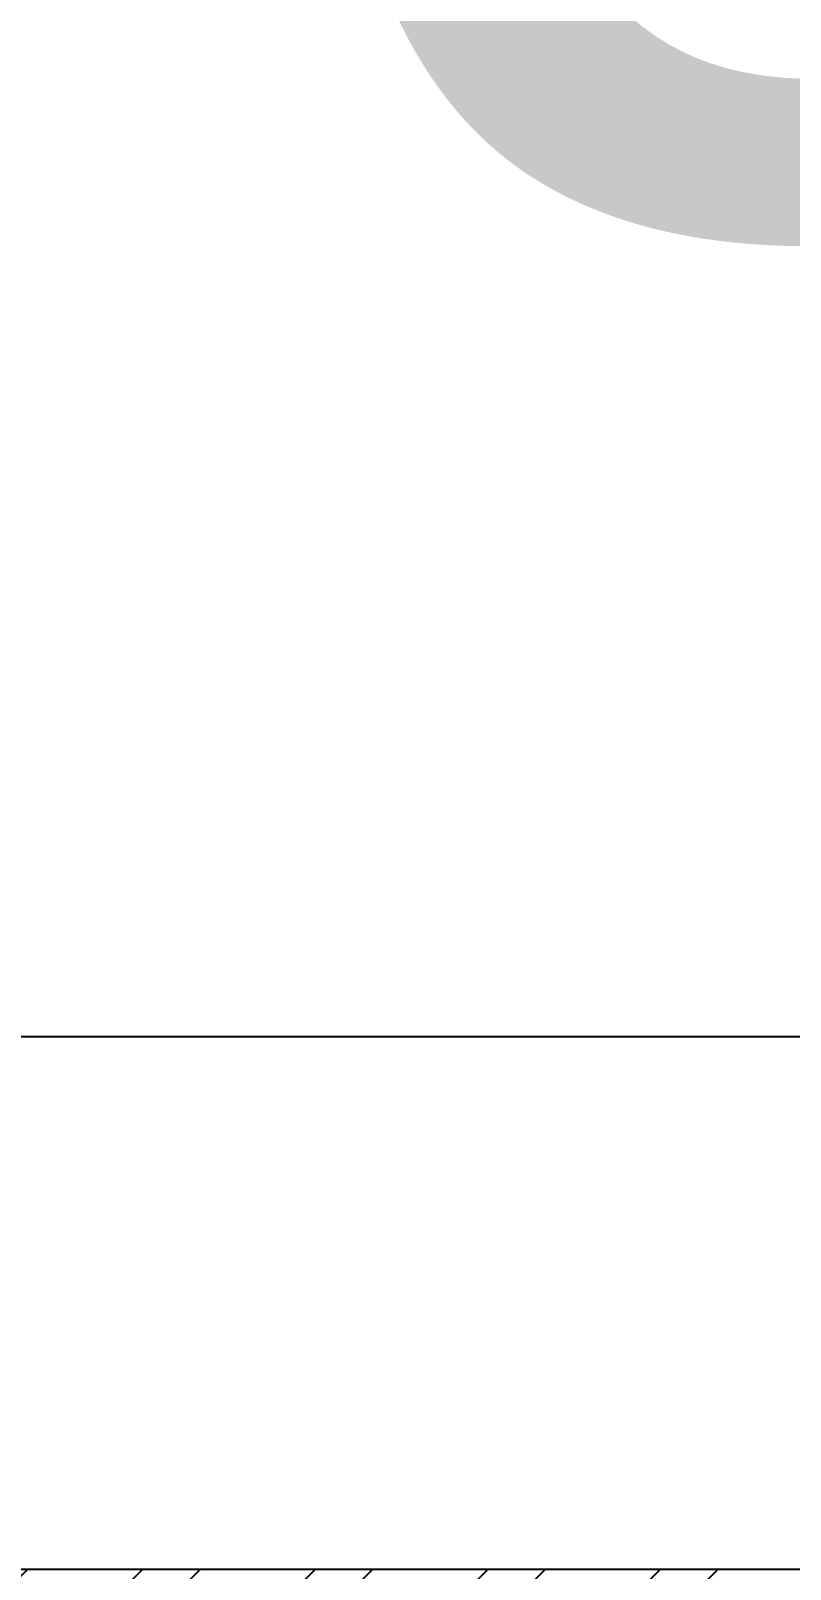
# Model space of a CAD drawing. Header units: millimetres. Extents: x -179928 to 528275, y -469666 to 511935.
# Drawn here: x 165010 to 165603, y 35110 to 36311 of the extents above; entities that cross this region are included whole.
import ezdxf

# ---------------------------------------------------------------- set-up
doc = ezdxf.new("R2010")
doc.units = ezdxf.units.MM
doc.linetypes.add('DASHED', pattern=[0.75, 0.5, -0.25])
for name, color, linetype in [('ad-Elevation 10', 8, 'Continuous'), ('ad-Furniture', 8, 'Continuous'), ('ad-Lvl-Plinth', 30, 'Continuous'), ('ad-Wall', 240, 'Continuous'), ('ad-Wall hatch', 8, 'Continuous')]:
    doc.layers.add(name, color=color, linetype=linetype)
doc.layers.add('ad-Landscape', color=94, linetype='Continuous', lineweight=35)
doc.styles.add('Sections_The woods Site plan_Entrances$0$Standard', font='arial.ttf')

# ---------------------------------------------------------------- blocks, each defined once
blk = doc.blocks.new('zw$42B5')
at = {"layer": 'ad-Wall hatch', "transparency": 33554610}
h = blk.add_hatch(dxfattribs=at)
h.set_pattern_fill('ANSI32', color=256, scale=10)
h.set_pattern_definition([(45, (-1040635.14, 674820.02), (-67.351921, 67.351921), []), (45, (-1040590.24, 674820.02), (-67.351921, 67.351921), [])])
h.paths.add_polyline_path([(12120, 13620), (12120, 10220), (11890, 10220), (11890, 13390), (7240, 13390), (7240, 8645), (4245, 8645), (4245, 8875), (4445, 8875), (4445, 9370), (4560, 9370), (4560, 8760), (7010, 8760), (7010, 10500), (6360, 10500), (6360, 10615), (7010, 10615), (7010, 13390), (4560, 13390), (4560, 10615), (5560, 10615), (5560, 10500), (4445, 10500), (4445, 13390), (230, 13390), (230, 8875), (3345, 8875), (3345, 8645), (3060, 8645), (3060, 4745), (3345, 4745), (3345, 4515), (230, 4515), (230, 230), (4995, 230), (4995, 3130), (6060, 3130), (6060, 3015), (5110, 3015), (5110, 230), (8310, 230), (8310, 3015), (6860, 3015), (6860, 3130), (8310, 3130), (8310, 4630), (5110, 4630), (5110, 3930), (4995, 3930), (4995, 4515), (4245, 4515), (4245, 4745), (8540, 4745), (8540, 230), (9240, 230), (9240, 0), (0, 0), (0, 4745), (2830, 4745), (2830, 8645), (0, 8645), (0, 13620)])
at = {"layer": 'ad-Wall'}
blk.add_lwpolyline([(4245, 4515), (4245, 4745), (8540, 4745), (8540, 230)], dxfattribs=at)
blk = doc.blocks.new('bamboo')
at = {"layer": 'ad-Landscape'}
for points in [[(635.8, -1253.4), (625.3, -1363.4), (665.7, -1272.1), (642.9, -1262)], [(694.2, -1306.6), (688.2, -1369.5), (705.4, -1355.3), (701.3, -1315.3)]]:
    blk.add_lwpolyline(points, dxfattribs=at)
blk = doc.blocks.new('A$C279134A6')
at = {"layer": 'ad-Landscape', "linetype": 'Continuous'}
for p, q in [((333.1, 760.2), (359.9, 815)), ((313.1, 712.5), (317.1, 804.7)), ((185.4, 683.3), (169.6, 750.2))]:
    blk.add_line(p, q, dxfattribs=at)
for points in [[(431.2, 819.1), (431, 819.7), (430.9, 820.2), (430.8, 820.7), (430.7, 821.2), (430.6, 821.7), (430.6, 822.2), (430.5, 822.7), (430.5, 823.1), (430.6, 823.6), (430.7, 824), (430.8, 824.5), (431.1, 824.9), (431.4, 825.3), (431.8, 825.8), (432.3, 826.2), (432.9, 826.7), (433.7, 827.2), (434.6, 827.7), (435.8, 828.3), (437.3, 829), (439.2, 829.7), (441.5, 830.5), (444.2, 831.4), (447.4, 832.4)], [(431.2, 819.1), (432.3, 818.3), (433.3, 817.6), (434.2, 817.2), (434.9, 816.8), (435.6, 816.6), (436.1, 816.4), (436.6, 816.3), (437.1, 816.3), (437.6, 816.4), (438, 816.4), (438.4, 816.6), (438.9, 816.8), (439.3, 817.1), (439.8, 817.5), (440.3, 818), (440.8, 818.6), (441.3, 819.3), (441.9, 820.3), (442.5, 821.4), (443.2, 822.9), (444.1, 824.6), (445, 826.8), (446.1, 829.4), (447.4, 832.4)], [(300.1, 802.1), (300, 802.7), (299.8, 803.2), (299.7, 803.7), (299.6, 804.2), (299.6, 804.7), (299.5, 805.2), (299.5, 805.7), (299.5, 806.1), (299.5, 806.6), (299.6, 807), (299.8, 807.5), (300, 807.9), (300.3, 808.3), (300.7, 808.8), (301.2, 809.2), (301.9, 809.7), (302.6, 810.2), (303.6, 810.8), (304.8, 811.3), (306.3, 812), (308.1, 812.7), (310.4, 813.5), (313.1, 814.4), (316.4, 815.5)], [(300.1, 802.1), (301.3, 801.3), (302.3, 800.7), (303.2, 800.2), (303.9, 799.8), (304.5, 799.6), (305.1, 799.4), (305.6, 799.4), (306.1, 799.3), (306.5, 799.4), (306.9, 799.5), (307.4, 799.6), (307.8, 799.8), (308.3, 800.1), (308.7, 800.5), (309.2, 801), (309.7, 801.6), (310.2, 802.3), (310.8, 803.3), (311.5, 804.4), (312.2, 805.9), (313, 807.7), (314, 809.8), (315.1, 812.4), (316.4, 815.5)], [(361.3, 795.8), (361.2, 796.3), (361, 796.8), (360.9, 797.4), (360.8, 797.9), (360.7, 798.4), (360.7, 798.9), (360.7, 799.3), (360.7, 799.8), (360.7, 800.2), (360.8, 800.7), (361, 801.1), (361.2, 801.6), (361.5, 802), (361.9, 802.4), (362.4, 802.9), (363, 803.4), (363.8, 803.9), (364.8, 804.4), (366, 805), (367.5, 805.6), (369.3, 806.4), (371.6, 807.2), (374.3, 808.1), (377.5, 809.1)], [(361.3, 795.8), (362.5, 795), (363.5, 794.3), (364.3, 793.8), (365.1, 793.5), (365.7, 793.2), (366.3, 793.1), (366.8, 793), (367.2, 793), (367.7, 793), (368.1, 793.1), (368.6, 793.2), (369, 793.4), (369.5, 793.7), (369.9, 794.1), (370.4, 794.6), (370.9, 795.2), (371.4, 796), (372, 796.9), (372.6, 798.1), (373.4, 799.5), (374.2, 801.3), (375.2, 803.5), (376.3, 806), (377.5, 809.1)], [(497.8, 775.5), (497.6, 776), (497.5, 776.5), (497.4, 777.1), (497.3, 777.6), (497.2, 778.1), (497.2, 778.6), (497.1, 779), (497.1, 779.5), (497.2, 779.9), (497.3, 780.4), (497.4, 780.8), (497.7, 781.3), (498, 781.7), (498.4, 782.1), (498.9, 782.6), (499.5, 783.1), (500.3, 783.6), (501.2, 784.1), (502.4, 784.7), (503.9, 785.3), (505.8, 786.1), (508, 786.9), (510.8, 787.8), (514, 788.8)], [(497.8, 775.5), (498.9, 774.7), (499.9, 774), (500.8, 773.5), (501.5, 773.2), (502.2, 772.9), (502.7, 772.8), (503.2, 772.7), (503.7, 772.7), (504.2, 772.7), (504.6, 772.8), (505, 772.9), (505.5, 773.1), (505.9, 773.4), (506.4, 773.8), (506.9, 774.3), (507.4, 774.9), (507.9, 775.7), (508.5, 776.6), (509.1, 777.8), (509.8, 779.2), (510.7, 781), (511.6, 783.2), (512.7, 785.7), (514, 788.8)], [(254.4, 734.2), (253.5, 732.3), (252.9, 730.7), (252.5, 729.4), (252.2, 728.3), (252.1, 727.4), (252, 726.6), (252.1, 725.8), (252.2, 725.2), (252.4, 724.6), (252.6, 724), (252.9, 723.4), (253.3, 722.9), (253.9, 722.3), (254.5, 721.8), (255.4, 721.3), (256.3, 720.8), (257.5, 720.3), (259, 719.8), (260.7, 719.3), (262.8, 718.7), (265.3, 718.2), (268.2, 717.6), (271.7, 717), (275.8, 716.4)], [(254.4, 734.2), (255, 734.5), (255.7, 734.8), (256.4, 735.1), (257.1, 735.4), (257.7, 735.7), (258.4, 735.9), (259.1, 736.1), (259.7, 736.2), (260.3, 736.2), (261, 736.2), (261.6, 736.2), (262.3, 736), (263, 735.7), (263.7, 735.2), (264.5, 734.7), (265.3, 733.9), (266.2, 733), (267.2, 731.9), (268.3, 730.4), (269.5, 728.6), (270.8, 726.3), (272.3, 723.6), (273.9, 720.3), (275.8, 716.4)], [(457.9, 740.6), (457.1, 738.8), (456.5, 737.2), (456, 735.9), (455.8, 734.7), (455.6, 733.8), (455.6, 733), (455.6, 732.3), (455.7, 731.6), (455.9, 731), (456.1, 730.4), (456.5, 729.9), (456.9, 729.3), (457.4, 728.8), (458.1, 728.3), (458.9, 727.7), (459.9, 727.2), (461.1, 726.7), (462.5, 726.2), (464.2, 725.7), (466.3, 725.2), (468.8, 724.6), (471.8, 724.1), (475.2, 723.5), (479.3, 722.9)], [(457.9, 740.6), (458.6, 740.9), (459.3, 741.3), (459.9, 741.6), (460.6, 741.9), (461.3, 742.1), (461.9, 742.3), (462.6, 742.5), (463.2, 742.6), (463.9, 742.7), (464.5, 742.7), (465.1, 742.6), (465.8, 742.4), (466.5, 742.1), (467.2, 741.7), (468, 741.1), (468.8, 740.4), (469.7, 739.5), (470.7, 738.3), (471.8, 736.8), (473, 735), (474.3, 732.8), (475.8, 730), (477.5, 726.8), (479.3, 722.9)], [(326.6, 591.6), (193.3, 662.6), (145.5, 732.7)], [(316.2, 690.2), (316.1, 690.7), (316, 691.2), (315.9, 691.8), (315.8, 692.3), (315.7, 692.8), (315.6, 693.2), (315.6, 693.7), (315.6, 694.2), (315.7, 694.6), (315.8, 695.1), (315.9, 695.5), (316.1, 695.9), (316.4, 696.4), (316.9, 696.8), (317.4, 697.3), (318, 697.8), (318.8, 698.3), (319.7, 698.8), (320.9, 699.4), (322.4, 700), (324.3, 700.7), (326.5, 701.6), (329.3, 702.5), (332.5, 703.5)], [(316.2, 690.2), (317.4, 689.4), (318.4, 688.7), (319.3, 688.2), (320, 687.9), (320.7, 687.6), (321.2, 687.5), (321.7, 687.4), (322.2, 687.4), (322.6, 687.4), (323.1, 687.5), (323.5, 687.6), (324, 687.8), (324.4, 688.1), (324.9, 688.5), (325.4, 689), (325.9, 689.6), (326.4, 690.4), (327, 691.3), (327.6, 692.5), (328.3, 693.9), (329.2, 695.7), (330.1, 697.9), (331.2, 700.4), (332.5, 703.5)], [(194.9, 691.6), (194.1, 689.8), (193.5, 688.2), (193.1, 686.9), (192.8, 685.8), (192.6, 684.8), (192.6, 684), (192.6, 683.3), (192.8, 682.7), (192.9, 682), (193.2, 681.4), (193.5, 680.9), (193.9, 680.3), (194.4, 679.8), (195.1, 679.3), (195.9, 678.8), (196.9, 678.2), (198.1, 677.7), (199.5, 677.2), (201.2, 676.7), (203.3, 676.2), (205.8, 675.6), (208.8, 675.1), (212.3, 674.5), (216.3, 673.9)], [(194.9, 691.6), (195.6, 692), (196.3, 692.3), (197, 692.6), (197.6, 692.9), (198.3, 693.1), (199, 693.3), (199.6, 693.5), (200.2, 693.6), (200.9, 693.7), (201.5, 693.7), (202.1, 693.6), (202.8, 693.4), (203.5, 693.1), (204.2, 692.7), (205, 692.1), (205.8, 691.4), (206.8, 690.5), (207.7, 689.3), (208.8, 687.9), (210, 686), (211.4, 683.8), (212.8, 681.1), (214.5, 677.8), (216.3, 673.9)], [(244, 687.6), (243.9, 688.2), (243.8, 688.7), (243.7, 689.2), (243.6, 689.7), (243.5, 690.2), (243.4, 690.7), (243.4, 691.2), (243.4, 691.6), (243.5, 692.1), (243.6, 692.5), (243.7, 693), (243.9, 693.4), (244.2, 693.8), (244.7, 694.3), (245.2, 694.7), (245.8, 695.2), (246.6, 695.7), (247.5, 696.2), (248.7, 696.8), (250.2, 697.5), (252.1, 698.2), (254.3, 699), (257.1, 699.9), (260.3, 700.9)], [(244, 687.6), (245.2, 686.8), (246.2, 686.2), (247.1, 685.7), (247.8, 685.3), (248.5, 685.1), (249, 684.9), (249.5, 684.8), (250, 684.8), (250.4, 684.9), (250.9, 684.9), (251.3, 685.1), (251.8, 685.3), (252.2, 685.6), (252.7, 686), (253.2, 686.5), (253.7, 687.1), (254.2, 687.8), (254.8, 688.8), (255.4, 689.9), (256.1, 691.4), (256.9, 693.1), (257.9, 695.3), (259, 697.9), (260.3, 700.9)], [(403.2, 695.4), (402.4, 693.6), (401.8, 692), (401.4, 690.7), (401.1, 689.6), (401, 688.6), (400.9, 687.8), (401, 687.1), (401.1, 686.5), (401.2, 685.9), (401.5, 685.3), (401.8, 684.7), (402.2, 684.1), (402.7, 683.6), (403.4, 683.1), (404.2, 682.6), (405.2, 682.1), (406.4, 681.6), (407.8, 681), (409.6, 680.5), (411.6, 680), (414.1, 679.5), (417.1, 678.9), (420.6, 678.3), (424.7, 677.7)], [(403.2, 695.4), (403.9, 695.8), (404.6, 696.1), (405.3, 696.4), (406, 696.7), (406.6, 696.9), (407.3, 697.2), (407.9, 697.3), (408.6, 697.4), (409.2, 697.5), (409.8, 697.5), (410.5, 697.4), (411.1, 697.2), (411.8, 696.9), (412.6, 696.5), (413.3, 695.9), (414.2, 695.2), (415.1, 694.3), (416.1, 693.1), (417.1, 691.7), (418.4, 689.9), (419.7, 687.6), (421.2, 684.9), (422.8, 681.6), (424.7, 677.7)], [(148.9, 659.8), (148.8, 660.3), (148.7, 660.9), (148.5, 661.4), (148.4, 661.9), (148.4, 662.4), (148.3, 662.9), (148.3, 663.3), (148.3, 663.8), (148.3, 664.3), (148.4, 664.7), (148.6, 665.1), (148.8, 665.6), (149.1, 666), (149.5, 666.5), (150, 666.9), (150.7, 667.4), (151.4, 667.9), (152.4, 668.4), (153.6, 669), (155.1, 669.7), (156.9, 670.4), (159.2, 671.2), (161.9, 672.1), (165.2, 673.1)], [(148.9, 659.8), (150.1, 659), (151.1, 658.3), (152, 657.8), (152.7, 657.5), (153.3, 657.2), (153.9, 657.1), (154.4, 657), (154.9, 657), (155.3, 657), (155.8, 657.1), (156.2, 657.3), (156.6, 657.5), (157.1, 657.8), (157.5, 658.1), (158, 658.6), (158.5, 659.3), (159.1, 660), (159.6, 660.9), (160.3, 662.1), (161, 663.5), (161.8, 665.3), (162.8, 667.5), (163.9, 670.1), (165.2, 673.1)], [(358.2, 591.7), (321, 610.4), (291.7, 627.5), (269.5, 642), (253.4, 653.1), (242.3, 659.8), (235.5, 661.1), (231.8, 656.2), (230.5, 644.1)], [(203.4, 637.1), (202.6, 635.2), (202, 633.7), (201.5, 632.3), (201.2, 631.2), (201.1, 630.3), (201.1, 629.5), (201.1, 628.7), (201.2, 628.1), (201.4, 627.5), (201.6, 626.9), (201.9, 626.3), (202.4, 625.8), (202.9, 625.2), (203.5, 624.7), (204.4, 624.2), (205.4, 623.7), (206.5, 623.2), (208, 622.7), (209.7, 622.2), (211.8, 621.6), (214.3, 621.1), (217.2, 620.5), (220.7, 619.9), (224.8, 619.3)], [(203.4, 637.1), (204.1, 637.4), (204.7, 637.7), (205.4, 638.1), (206.1, 638.3), (206.8, 638.6), (207.4, 638.8), (208.1, 639), (208.7, 639.1), (209.3, 639.1), (210, 639.1), (210.6, 639.1), (211.3, 638.9), (212, 638.6), (212.7, 638.1), (213.5, 637.6), (214.3, 636.8), (215.2, 635.9), (216.2, 634.8), (217.3, 633.3), (218.5, 631.5), (219.8, 629.2), (221.3, 626.5), (223, 623.2), (224.8, 619.3)], [(54.1, 598.4), (54, 598.9), (54, 599.4), (54, 599.9), (54.1, 600.3), (54.2, 600.8), (54.3, 601.2), (54.5, 601.6), (54.8, 602.1), (55.2, 602.5), (55.8, 603), (56.4, 603.5), (57.2, 604), (58.1, 604.5), (59.3, 605.1), (60.8, 605.7), (62.7, 606.4), (64.9, 607.2), (67.7, 608.2), (70.9, 609.2)], [(66, 598.2), (66.7, 599.6), (67.5, 601.4), (68.5, 603.5), (69.6, 606.1), (70.9, 609.2)]]:
    blk.add_lwpolyline(points, dxfattribs=at)
for centre, radius, start, end in [((389.9, 679.2), 155.4, 120.8041, 186.6856), ((-673.3, 960.8), 1021, 340.9443, 351.6517), ((100, 773), 295.6, 344.6527, 7.9404), ((695.6, 561.7), 338.7, 133.1945, 174.9132), ((141.3, 1090.6), 464.8, 301.6227, 321.1035), ((346.5, 833.1), 89, 306.6105, 345.0455), ((374.9, 896), 147.4, 288.8165, 320.5033), ((172.1, 733.8), 67.9, 351.7576, 43.6802), ((128.2, 673.6), 110.4, 14.2876, 54.1159), ((83.4, 661.2), 59.2, 335.0444, 51.6546), ((124.5, 703.8), 35, 211.1943, 298.9324), ((142.2, 758), 124.4, 233.6853, 301.3784), ((67, 731.1), 139.9, 257.0811, 317.7415), ((68.4, 671), 50.4, 248.5531, 320.17)]:
    blk.add_arc(centre, radius, start, end, dxfattribs=at)
blk = doc.blocks.new('zw$DAD3')
at = {"true_color": 0x7f5f3f, "transparency": 33554610}
h = blk.add_hatch(dxfattribs=at)
h.set_pattern_fill('DOTS', color=37, scale=20, angle=360)
h.set_pattern_definition([(360, (-800139.518, 271344.397), (15.875, 31.75), [0, -31.75])])
h.paths.add_polyline_path([(450, -2530), (2915, -2530), (2915, -450), (450, -450)])
at = {"layer": 'ad-Elevation 10', "linetype": 'DASHED'}
blk.add_lwpolyline([(0, -2980), (3365, -2980), (3365, 0), (0, 0)], close=True, dxfattribs=at)
at = {"layer": 'ad-Elevation 10'}
blk.add_lwpolyline([(450, -2530), (2915, -2530), (2915, -450), (450, -450)], close=True, dxfattribs=at)
at = {"layer": 'ad-Landscape', "linetype": 'Continuous', "xscale": 0.473259546584505, "yscale": 0.473259546584505, "zscale": 0.473259546584505, "rotation": 359.9999999999999}
blk.add_blockref('bamboo', (1292.6, -1624.9), dxfattribs=at)
at = {"layer": 'ad-Landscape', "xscale": -0.7689692653037794, "yscale": 0.7689692653037794, "zscale": 0.7689692653037794, "rotation": 180}
blk.add_blockref('A$C279134A6', (1775.6, -1779.1), dxfattribs=at)
blk = doc.blocks.new('1625_East Villa')
at = {"layer": 'ad-Furniture'}
blk.add_blockref('zw$DAD3', (3610, 8185), dxfattribs=at)
at = {"layer": 'ad-Wall'}
blk.add_blockref('zw$42B5', (0, 0), dxfattribs=at)
blk = doc.blocks.new("All Plot's Villa Plans")
at = {"ltscale": 5}
blk.add_blockref('1625_East Villa', (159815, 30364.9), dxfattribs=at)
blk = doc.blocks.new('zw$63CD')
at = {"layer": 'ad-Lvl-Plinth', "insert": (172865.8, -62632.2), "char_height": 1269.985, "width": 5416.267, "attachment_point": 5, "style": 'Sections_The woods Site plan_Entrances$0$Standard', "bg_fill": 19, "box_fill_scale": 1.5, "bg_fill_color": 257, "bg_fill_transparency": 0}
blk.add_mtext('\\pxt4;497.11', dxfattribs=at)

msp = doc.modelspace()

# ---------------------------------------------------------------- block references
at = {"ltscale": 5}
msp.add_blockref("All Plot's Villa Plans", (0, 0), dxfattribs=at)

# ---------------------------------------------------------------- next in the draw order: block references
at = {"layer": 'ad-Lvl-Plinth', "ltscale": 5}
msp.add_blockref('zw$63CD', (-5982.9, 99418.6), dxfattribs=at)

doc.saveas('drawing.dxf')
